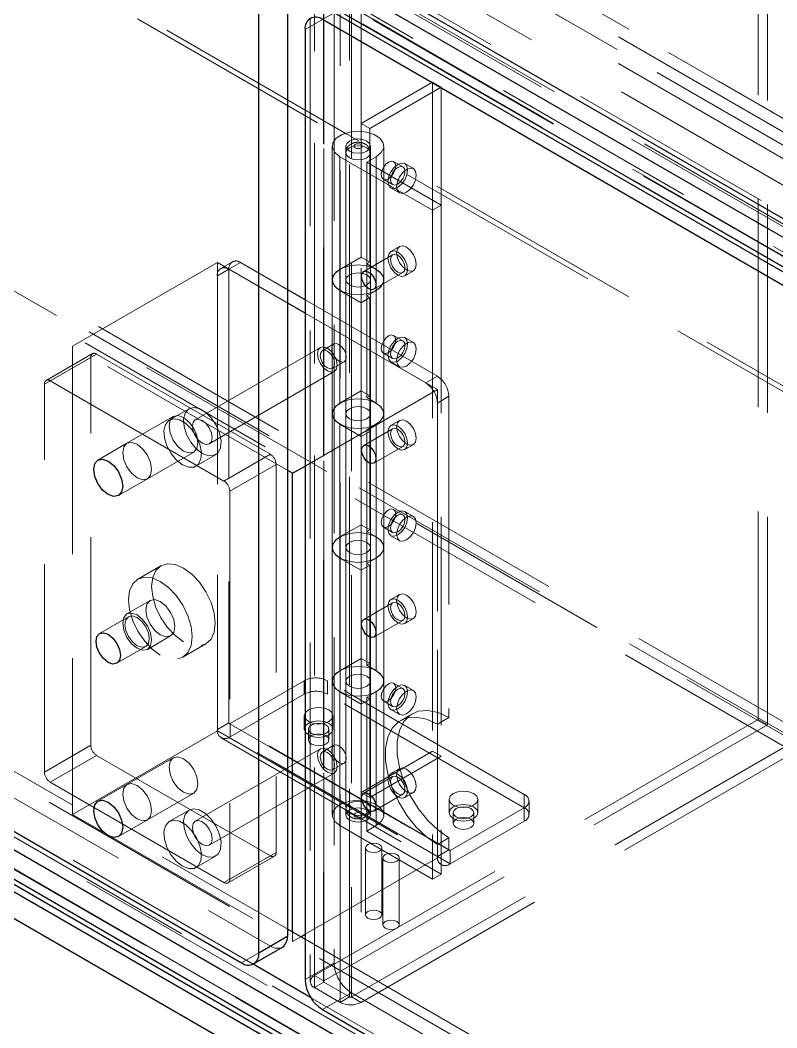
# Model space of a CAD drawing. Header units: millimetres. Extents: x 108 to 5832, y 144 to 4056.
# Drawn here: x 4820.6 to 4913, y 2611.7 to 2734.7 of the extents above; entities that cross this region are included whole.
import ezdxf

# ---------------------------------------------------------------- set-up
doc = ezdxf.new("R2010")
doc.units = ezdxf.units.MM
doc.header["$LTSCALE"] = 20
doc.linetypes.add('HIDDEN', pattern=[1.905, 1.27, -0.635])

msp = doc.modelspace()

# ---------------------------------------------------------------- linework, layer by layer
at = {"color": 1, "linetype": 'HIDDEN', "lineweight": 18}
for p, q in [((5290.9, 2505.01), (4110.04, 3186.71)), ((5289.49, 2502.56), (4108.62, 3184.26)), ((5317.77, 2489.49), (4136.91, 3171.2)), ((5316.36, 2487.05), (4135.49, 3168.75)), ((5289.49, 2473.17), (4108.62, 3154.87)), ((4109.04, 3153.95), (5289.9, 2472.25)), ((5290.9, 2472.35), (4110.04, 3154.05)), ((5344.64, 2472.35), (4180.75, 3144.25)), ((5344.64, 2469.08), (4180.75, 3140.99)), ((5281.15, 2437), (4116.97, 3109.07)), ((5279.51, 2435), (4116.05, 3106.66)), ((4065.28, 3077.35), (5219.69, 2410.92)), ((4059.48, 3074), (5213.9, 2407.57)), ((5218.42, 2401.04), (4054.96, 3072.69)), ((4054.96, 3072.69), (5218.14, 2401.2)), ((5213.75, 2407.33), (4059.34, 3073.75)), ((5218.42, 2399.73), (4054.96, 3071.39)), ((4055.08, 3072.56), (5218.1, 2401.16)), ((5214.25, 2536.05), (4302.79, 3062.23)), ((4302.93, 3062.47), (5214.4, 2536.3)), ((4302.79, 3058.63), (5214.25, 2532.46)), ((4302.83, 3058.54), (5214.3, 2532.37)), ((5214.4, 2532.38), (4302.93, 3058.55)), ((5214.4, 2531.07), (4302.23, 3057.65)), ((5280.01, 2436.35), (4308.13, 2997.4)), ((4308.13, 2997.08), (5279.51, 2436.31)), ((4910.76, 2649.35), (4910.76, 2777.05)), ((4911.9, 2648.69), (4911.9, 2776.4)), ((4856.6, 2618.08), (4856.6, 2745.79)), ((4856.11, 2744.44), (5031.53, 2643.17)), ((4857.67, 2745.05), (4857.67, 2617.34)), ((4857.73, 2617.43), (4857.73, 2745.13)), ((4857.73, 2744.97), (4857.73, 2617.26)), ((4861.09, 2744.99), (5033.62, 2645.39)), ((4860.84, 2615.47), (4860.84, 2743.17)), ((4861.12, 2743.17), (4861.12, 2615.47)), ((4859.71, 2614.81), (4859.71, 2742.52)), ((4862.26, 2742.52), (4862.26, 2700.22)), ((5033.62, 2637.22), (4861.09, 2736.83)), ((4855.43, 2733.56), (4858.97, 2735.6)), ((4858.97, 2735.6), (4858.97, 2619.65)), ((4856.07, 2734.94), (4856.07, 2617.34)), ((4856.6, 2616.61), (4856.6, 2735.25)), ((4673, 2727.83), (4853.31, 2623.73)), ((4870.99, 2727.15), (4862.26, 2722.11)), ((4870.99, 2727.15), (4872.05, 2726.54)), ((4870.99, 2711.51), (4870.99, 2727.15)), ((4872.05, 2726.54), (4863.32, 2721.49)), ((4872.05, 2712.13), (4872.05, 2726.54)), ((4862.26, 2722.11), (4863.32, 2721.49)), ((4862.26, 2722.11), (4862.26, 2705.78)), ((4678.66, 2721.29), (4851.19, 2621.69)), ((4863.32, 2721.49), (4863.32, 2705.16)), ((4849.1, 2619.47), (4673.68, 2720.74)), ((4858.75, 2719.33), (4858.75, 2703)), ((4860.4, 2719.33), (4860.4, 2703)), ((4860.4, 2718.51), (4860.4, 2638.49)), ((4863.4, 2703), (4863.4, 2719.33)), ((4863.4, 2638.49), (4863.4, 2718.51)), ((4865.05, 2703), (4865.05, 2719.33)), ((4859.68, 2701.71), (4859.68, 2718.04)), ((4859.68, 2718.04), (4870.99, 2711.51)), ((4862.96, 2717.37), (4864.13, 2718.04)), ((4862.96, 2717.37), (4872.05, 2712.13)), ((4862.96, 2701.04), (4862.96, 2717.37)), ((4864.13, 2718.04), (4864.13, 2701.71)), ((4867.37, 2716.8), (4866.24, 2717.45)), ((4868.66, 2716.58), (4867.6, 2717.19)), ((4864.99, 2715.29), (4866.12, 2714.63)), ((4865.9, 2714.24), (4866.96, 2713.63)), ((4870.99, 2711.51), (4872.05, 2712.13)), ((4870.99, 2711.51), (4870.99, 2629.86)), ((4872.05, 2712.13), (4872.05, 2630.47)), ((4866.12, 2706.06), (4862.59, 2704.02)), ((4866.96, 2707.07), (4865.9, 2706.45)), ((4827.04, 2694.91), (4844.72, 2705.12)), ((4853.31, 2700.16), (4844.72, 2705.12)), ((4844.72, 2705.12), (4844.72, 2647.96)), ((4846.55, 2705.22), (4845.13, 2704.4)), ((4847.55, 2705.12), (4846.13, 2704.3)), ((4853.31, 2701.79), (4847.55, 2705.12)), ((4862.26, 2705.78), (4859.68, 2704.29)), ((4862.26, 2705.78), (4863.32, 2705.16)), ((4863.32, 2705.16), (4862.96, 2704.96)), ((4862.96, 2704.96), (4864.13, 2704.29)), ((4844.72, 2703.48), (4846.13, 2704.3)), ((4853.31, 2700.16), (4846.13, 2704.3)), ((4846.13, 2704.3), (4846.13, 2648.94)), ((4859.68, 2704.29), (4859.68, 2687.96)), ((4863.84, 2701.86), (4867.37, 2703.9)), ((4864.13, 2687.96), (4864.13, 2704.29)), ((4867.6, 2703.51), (4868.66, 2704.12)), ((4844.72, 2703.48), (4844.72, 2648.12)), ((4858.75, 2703), (4858.75, 2686.67)), ((4860.4, 2703), (4860.4, 2686.67)), ((4863.4, 2686.67), (4863.4, 2703)), ((4865.05, 2686.67), (4865.05, 2703)), ((4862.26, 2700.22), (4859.68, 2701.71)), ((4862.96, 2701.04), (4864.13, 2701.71)), ((4871.59, 2691.24), (4855.43, 2700.57)), ((4862.26, 2700.22), (4863.32, 2700.84)), ((4862.26, 2683.89), (4862.26, 2700.22)), ((4863.32, 2700.84), (4862.96, 2701.04)), ((4862.96, 2701.04), (4862.96, 2688.63)), ((4863.32, 2684.51), (4863.32, 2700.84)), ((4871.59, 2689.61), (4855.43, 2698.93)), ((4870.18, 2690.42), (4855.43, 2698.93)), ((4867.37, 2695.57), (4866.24, 2696.22)), ((4858.94, 2695.18), (4857.53, 2694.36)), ((4868.66, 2695.35), (4867.6, 2695.96)), ((4829.48, 2694), (4823.82, 2690.74)), ((4829.98, 2693.95), (4824.32, 2690.69)), ((4853.31, 2679.75), (4827.04, 2694.91)), ((4827.04, 2694.91), (4827.04, 2637.75)), ((4829.98, 2693.95), (4851.19, 2681.71)), ((4857.3, 2694.75), (4842.03, 2685.93)), ((4864.99, 2694.06), (4866.12, 2693.4)), ((4823.61, 2690.28), (4829.27, 2693.54)), ((4829.27, 2646.19), (4829.27, 2693.54)), ((4858.78, 2692.2), (4860.19, 2693.01)), ((4865.9, 2693.01), (4866.96, 2692.4)), ((4843.73, 2682.99), (4859, 2691.81)), ((4823.61, 2642.92), (4823.61, 2690.28)), ((4824.32, 2690.69), (4845.53, 2678.44)), ((4870.18, 2690.42), (4871.59, 2691.24)), ((4855.43, 2680.28), (4871.59, 2689.61)), ((4859.68, 2687.96), (4862.26, 2689.44)), ((4862.26, 2689.44), (4863.32, 2688.83)), ((4871.59, 2632.45), (4871.59, 2689.61)), ((4862.96, 2688.63), (4863.32, 2688.83)), ((4862.96, 2688.63), (4864.13, 2687.96)), ((4873, 2688.79), (4871.59, 2687.97)), ((4871.59, 2687.97), (4871.59, 2648.78)), ((4873, 2688.79), (4873, 2649.6)), ((4841.26, 2687.28), (4838.85, 2685.89)), ((4858.75, 2686.67), (4858.75, 2670.34)), ((4860.4, 2686.67), (4860.4, 2670.34)), ((4863.4, 2670.34), (4863.4, 2686.67)), ((4865.05, 2670.34), (4865.05, 2686.67)), ((4839.33, 2686.32), (4833.68, 2683.06)), ((4859.68, 2669.05), (4859.68, 2685.38)), ((4859.68, 2685.38), (4862.26, 2683.89)), ((4862.96, 2684.71), (4864.13, 2685.38)), ((4864.13, 2685.38), (4864.13, 2669.05)), ((4866.96, 2685.84), (4865.9, 2685.22)), ((4862.26, 2683.89), (4863.32, 2684.51)), ((4866.12, 2684.83), (4862.59, 2682.79)), ((4862.96, 2684.71), (4863.32, 2684.51)), ((4862.96, 2668.38), (4862.96, 2684.71)), ((4863.32, 2684.51), (4863.32, 2672.5)), ((4833.68, 2683.06), (4830.14, 2681.01)), ((4862.26, 2683.89), (4862.26, 2673.11)), ((4862.26, 2683.89), (4862.26, 2667.56)), ((4867.6, 2682.28), (4868.66, 2682.89)), ((4836.18, 2678.72), (4841.83, 2681.99)), ((4842.1, 2680.26), (4844.51, 2681.65)), ((4845.53, 2678.44), (4851.19, 2681.71)), ((4863.84, 2680.63), (4867.37, 2682.67)), ((4851.9, 2680.48), (4846.24, 2677.22)), ((4851.9, 2680.48), (4851.9, 2633.12)), ((4832.64, 2676.68), (4836.18, 2678.72)), ((4846.24, 2677.22), (4846.24, 2629.86)), ((4867.37, 2674.34), (4866.24, 2674.99)), ((4868.66, 2674.12), (4867.6, 2674.73)), ((4862.26, 2673.11), (4859.68, 2671.62)), ((4862.26, 2673.11), (4863.32, 2672.5)), ((4859.68, 2671.62), (4859.68, 2655.29)), ((4863.32, 2672.5), (4862.96, 2672.3)), ((4862.96, 2672.3), (4864.13, 2671.62)), ((4864.13, 2655.29), (4864.13, 2671.62)), ((4864.99, 2672.83), (4866.12, 2672.17)), ((4865.9, 2671.78), (4866.96, 2671.17)), ((4858.75, 2670.34), (4858.75, 2654.01)), ((4860.4, 2670.34), (4860.4, 2654.01)), ((4863.4, 2654.01), (4863.4, 2670.34)), ((4865.05, 2654.01), (4865.05, 2670.34)), ((4837.83, 2668.1), (4835.01, 2666.46)), ((4862.26, 2667.56), (4859.68, 2669.05)), ((4862.26, 2667.56), (4863.32, 2668.17)), ((4862.96, 2668.38), (4864.13, 2669.05)), ((4863.32, 2668.17), (4862.96, 2668.38)), ((4862.96, 2668.38), (4862.96, 2655.97)), ((4863.32, 2651.84), (4863.32, 2668.17)), ((4862.26, 2651.23), (4862.26, 2667.56)), ((4866.96, 2664.61), (4865.9, 2663.99)), ((4836.5, 2663.87), (4833.68, 2662.23)), ((4866.12, 2663.6), (4862.59, 2661.56)), ((4833.88, 2661.89), (4830.34, 2659.85)), ((4863.84, 2659.4), (4867.37, 2661.44)), ((4867.6, 2661.05), (4868.66, 2661.66)), ((4836.18, 2657.9), (4839, 2659.54)), ((4832.44, 2656.21), (4835.98, 2658.25)), ((4840.5, 2656.94), (4843.33, 2658.57)), ((4859.68, 2655.29), (4862.26, 2656.78)), ((4862.26, 2656.78), (4863.32, 2656.17)), ((4862.96, 2655.97), (4863.32, 2656.17)), ((4862.96, 2655.97), (4864.13, 2655.29)), ((4846.28, 2648.86), (4855.33, 2654.08)), ((4855.33, 2654.08), (4855.33, 2652.45)), ((4882.2, 2640.2), (4858.15, 2654.08)), ((4858.15, 2652.45), (4858.15, 2654.08)), ((4858.75, 2654.01), (4858.75, 2637.68)), ((4860.4, 2654.01), (4860.4, 2637.68)), ((4863.4, 2637.68), (4863.4, 2654.01)), ((4865.05, 2637.68), (4865.05, 2654.01)), ((4867.37, 2653.11), (4866.24, 2653.76)), ((4868.66, 2652.89), (4867.6, 2653.5)), ((4846.28, 2647.22), (4855.33, 2652.45)), ((4882.2, 2638.57), (4858.15, 2652.45)), ((4859.68, 2636.39), (4859.68, 2652.72)), ((4859.68, 2652.72), (4862.26, 2651.23)), ((4864.13, 2652.72), (4862.96, 2652.05)), ((4862.96, 2652.05), (4863.32, 2651.84)), ((4862.96, 2635.72), (4862.96, 2652.05)), ((4864.13, 2652.72), (4864.13, 2636.39)), ((4862.26, 2651.23), (4863.32, 2651.84)), ((4862.26, 2651.23), (4862.26, 2640.45)), ((4862.26, 2651.23), (4862.26, 2614.81)), ((4863.32, 2651.84), (4863.32, 2639.84)), ((4864.99, 2651.6), (4866.12, 2650.94)), ((4855.34, 2649.8), (4855.34, 2648.16)), ((4858.84, 2648.16), (4858.84, 2649.8)), ((4865.9, 2650.55), (4866.96, 2649.94)), ((4868.5, 2650.04), (4867.09, 2649.22)), ((4871.59, 2648.78), (4873, 2649.6)), ((4846.13, 2648.94), (4844.72, 2648.12)), ((4873, 2633.43), (4846.13, 2648.94)), ((4846.18, 2648.85), (4873.05, 2633.34)), ((4873.15, 2633.35), (4846.28, 2648.86)), ((4846.28, 2647.22), (4846.28, 2648.86)), ((4856.6, 2618.08), (4910.76, 2649.35)), ((4857.73, 2617.43), (4911.9, 2648.69)), ((4910.76, 2649.35), (4911.9, 2648.69)), ((4827.04, 2637.75), (4844.72, 2647.96)), ((4871.59, 2632.61), (4844.72, 2648.12)), ((4844.72, 2647.96), (4871.59, 2632.45)), ((4845.18, 2647.12), (4872.05, 2631.6)), ((4873.15, 2631.71), (4846.28, 2647.22)), ((4855.84, 2648.16), (4855.84, 2646.86)), ((4858.34, 2646.86), (4858.34, 2648.16)), ((4829.27, 2646.19), (4823.61, 2642.92)), ((4858.94, 2646.19), (4857.53, 2645.37)), ((4915.29, 2646.73), (4861.12, 2615.47)), ((4916.42, 2646.08), (4862.26, 2614.81)), ((4824.32, 2641.7), (4829.98, 2644.96)), ((4851.19, 2632.71), (4829.98, 2644.96)), ((4839.33, 2644.68), (4833.68, 2641.41)), ((4857.3, 2645.76), (4842.03, 2636.94)), ((4862.26, 2640.45), (4870.99, 2645.49)), ((4863.32, 2639.84), (4872.05, 2644.88)), ((4870.99, 2645.49), (4872.05, 2644.88)), ((4858.78, 2643.2), (4860.19, 2644.02)), ((4866.96, 2643.38), (4865.9, 2642.76)), ((4843.73, 2634), (4859, 2642.81)), ((4866.12, 2642.37), (4862.59, 2640.33)), ((4845.53, 2629.45), (4824.32, 2641.7)), ((4833.68, 2641.41), (4830.14, 2639.37)), ((4836.18, 2637.08), (4841.83, 2640.35)), ((4863.32, 2639.84), (4862.26, 2640.45)), ((4863.84, 2638.17), (4867.37, 2640.21)), ((4867.6, 2639.82), (4868.66, 2640.43)), ((4882.2, 2640.2), (4882.2, 2638.57)), ((4873.02, 2639.59), (4873.02, 2637.96)), ((4873.15, 2633.35), (4882.2, 2638.57)), ((4876.52, 2637.96), (4876.52, 2639.59)), ((4882.2, 2636.94), (4882.2, 2638.57)), ((4882.78, 2637.75), (4882.78, 2639.39)), ((4827.04, 2637.75), (4853.91, 2622.24)), ((4841.26, 2638.28), (4838.85, 2636.9)), ((4873.52, 2637.96), (4873.52, 2636.65)), ((4876.02, 2636.65), (4876.02, 2637.96)), ((4832.64, 2635.04), (4836.18, 2637.08)), ((4870.99, 2629.86), (4859.68, 2636.39)), ((4862.96, 2635.72), (4864.13, 2636.39)), ((4873.15, 2631.71), (4882.2, 2636.94)), ((4872.05, 2630.47), (4862.96, 2635.72)), ((4873, 2634.9), (4871.59, 2634.08)), ((4873, 2634.9), (4873, 2633.43)), ((4862.81, 2633.67), (4862.81, 2625.51)), ((4864.81, 2625.51), (4864.81, 2633.67)), ((4871.59, 2634.08), (4871.59, 2632.61)), ((4842.1, 2631.27), (4844.51, 2632.65)), ((4851.19, 2632.71), (4845.53, 2629.45)), ((4846.03, 2629.4), (4851.69, 2632.67)), ((4846.24, 2629.86), (4851.9, 2633.12)), ((4855.43, 2623.12), (4871.59, 2632.45)), ((4864.93, 2632.45), (4864.93, 2624.28)), ((4866.93, 2624.28), (4866.93, 2632.45)), ((4871.59, 2632.61), (4873, 2633.43)), ((4873.15, 2633.35), (4873.15, 2631.71)), ((4870.99, 2629.86), (4872.05, 2630.47)), ((4853.91, 2622.24), (4853.91, 2623.39)), ((4853.91, 2622.24), (4854.9, 2622.81)), ((4855.43, 2622.51), (5035.74, 2518.42)), ((4851.19, 2621.69), (4847.65, 2619.65)), ((4858.97, 2619.65), (4855.43, 2617.61)), ((4857.73, 2617.43), (4856.6, 2618.08)), ((4857.73, 2617.26), (4856.6, 2616.61)), ((4856.6, 2616.61), (4859.71, 2614.81)), ((4857.73, 2617.26), (4860.84, 2615.47)), ((5031.53, 2514.16), (4856.11, 2615.42)), ((4857.55, 2613.94), (4861.09, 2615.98)), ((4860.84, 2615.47), (4859.71, 2614.81)), ((4861.09, 2615.98), (5033.62, 2516.38)), ((4861.12, 2615.47), (4862.26, 2614.81))]:
    msp.add_line(p, q, dxfattribs=at)
at = {"color": 7, "linetype": 'Continuous', "lineweight": 25}
for p, q in [((4053.47, 3067.51), (5217.37, 2395.61)), ((4300.95, 3061.98), (5213.12, 2535.4)), ((4300.95, 3058.39), (5213.12, 2531.81)), ((4301.33, 3057.56), (5213.5, 2530.98)), ((4300.79, 2928.86), (5217.56, 2399.62)), ((4300.13, 2928.38), (5217.37, 2398.87)), ((4857.55, 2742.95), (5030.09, 2643.35)), ((4853.31, 2622.92), (4853.31, 2738.87)), ((4849.78, 2620.88), (4849.78, 2736.83)), ((5030.09, 2635.18), (4857.55, 2734.78)), ((4855.43, 2733.56), (4855.43, 2617.61)), ((4675.12, 2719.25), (4847.65, 2619.65)), ((4855.43, 2700.57), (4853.31, 2701.79)), ((4855.43, 2698.93), (4853.31, 2700.16)), ((4853.91, 2679.4), (4855.43, 2680.28)), ((4853.91, 2679.4), (4853.31, 2679.75)), ((4853.91, 2623.39), (4853.91, 2679.4)), ((4853.31, 2623.73), (4855.43, 2622.51)), ((4849.78, 2620.88), (4853.31, 2622.92)), ((4854.9, 2622.81), (4855.43, 2623.12)), ((4849.15, 2619.5), (4852.69, 2621.54)), ((4857.55, 2613.94), (5030.09, 2514.33))]:
    msp.add_line(p, q, dxfattribs=at)
at = {"color": 8, "linetype": 'Continuous', "lineweight": 25}
for p, q in [((5212.62, 2406.67), (4300.95, 2932.97)), ((5217.01, 2400.55), (4300.95, 2929.38)), ((4856.11, 2615.42), (4849.1, 2619.47))]:
    msp.add_line(p, q, dxfattribs=at)
at = {"color": 1, "linetype": 'HIDDEN', "lineweight": 18, "flags": 128}
for points in [[(4859.68, 2718.04), (4859.06, 2718.54), (4858.77, 2719.13), (4858.83, 2719.74), (4859.24, 2720.3), (4859.94, 2720.75), (4860.86, 2721.05), (4861.9, 2721.15), (4862.94, 2721.05), (4863.87, 2720.75), (4864.57, 2720.3), (4864.97, 2719.74), (4865.03, 2719.13), (4864.74, 2718.54), (4864.13, 2718.04)], [(4860.84, 2719.94), (4860.52, 2719.66), (4860.4, 2719.33), (4860.52, 2719), (4860.84, 2718.72), (4861.33, 2718.53), (4861.9, 2718.46), (4862.48, 2718.53), (4862.96, 2718.72), (4863.29, 2719), (4863.4, 2719.33), (4863.29, 2719.66), (4862.96, 2719.94), (4862.48, 2720.13), (4861.9, 2720.2), (4861.33, 2720.13), (4860.84, 2719.94)], [(4862.26, 2719.13), (4862.09, 2719.06), (4861.9, 2719.04), (4861.71, 2719.06), (4861.55, 2719.13), (4861.44, 2719.22), (4861.4, 2719.33), (4861.44, 2719.44), (4861.55, 2719.53), (4861.71, 2719.6), (4861.9, 2719.62), (4862.09, 2719.6), (4862.26, 2719.53), (4862.36, 2719.44), (4862.4, 2719.33), (4862.36, 2719.22), (4862.26, 2719.13)], [(4862.96, 2719.13), (4863.29, 2718.85), (4863.4, 2718.51), (4863.29, 2718.18), (4862.96, 2717.9), (4862.48, 2717.71), (4861.9, 2717.65), (4861.33, 2717.71), (4860.84, 2717.9), (4860.52, 2718.18), (4860.4, 2718.51), (4860.52, 2718.85), (4860.84, 2719.13), (4861.33, 2719.31), (4861.9, 2719.38), (4862.48, 2719.31), (4862.96, 2719.13)], [(4866.5, 2716.88), (4866.43, 2717.23), (4866.24, 2717.45), (4865.95, 2717.51), (4865.61, 2717.39), (4865.28, 2717.12), (4864.99, 2716.73), (4864.8, 2716.29), (4864.73, 2715.86), (4864.8, 2715.51), (4864.99, 2715.29), (4865.28, 2715.23), (4865.61, 2715.35), (4865.95, 2715.62), (4866.24, 2716.01), (4866.43, 2716.45), (4866.5, 2716.88)], [(4865.54, 2715.02), (4865.64, 2715.61), (4865.9, 2716.21), (4866.29, 2716.73), (4866.75, 2717.1), (4867.21, 2717.26), (4867.6, 2717.19), (4867.86, 2716.89), (4867.95, 2716.41), (4867.86, 2715.83), (4867.6, 2715.23), (4867.21, 2714.7), (4866.75, 2714.33), (4866.29, 2714.17), (4865.9, 2714.24), (4865.64, 2714.54), (4865.54, 2715.02)], [(4866.75, 2716.74), (4866.41, 2716.46), (4866.12, 2716.08), (4865.93, 2715.64), (4865.86, 2715.21), (4865.93, 2714.85), (4866.12, 2714.63), (4866.41, 2714.58), (4866.75, 2714.7), (4867.08, 2714.97), (4867.37, 2715.36), (4867.56, 2715.8), (4867.63, 2716.23), (4867.56, 2716.58), (4867.37, 2716.8), (4867.08, 2716.86), (4866.75, 2716.74)], [(4866.6, 2714.41), (4866.7, 2714.99), (4866.96, 2715.6), (4867.35, 2716.12), (4867.81, 2716.49), (4868.27, 2716.65), (4868.66, 2716.58), (4868.92, 2716.28), (4869.01, 2715.8), (4868.92, 2715.21), (4868.66, 2714.61), (4868.27, 2714.09), (4867.81, 2713.72), (4867.35, 2713.56), (4866.96, 2713.63), (4866.7, 2713.93), (4866.6, 2714.41)], [(4867.95, 2704.29), (4867.86, 2704.87), (4867.6, 2705.47), (4867.21, 2706), (4866.75, 2706.37), (4866.29, 2706.53), (4865.9, 2706.45), (4865.64, 2706.15), (4865.54, 2705.67), (4865.64, 2705.09), (4865.9, 2704.49), (4866.29, 2703.96), (4866.75, 2703.59), (4867.21, 2703.43), (4867.6, 2703.51), (4867.86, 2703.81), (4867.95, 2704.29)], [(4865.86, 2705.49), (4865.93, 2705.84), (4866.12, 2706.06), (4866.41, 2706.12), (4866.75, 2706), (4867.08, 2705.73), (4867.37, 2705.34), (4867.56, 2704.9), (4867.63, 2704.47), (4867.56, 2704.12), (4867.37, 2703.9), (4867.08, 2703.84), (4866.75, 2703.96), (4866.41, 2704.23), (4866.12, 2704.62), (4865.93, 2705.06), (4865.86, 2705.49)], [(4869.01, 2704.9), (4868.92, 2705.48), (4868.66, 2706.08), (4868.27, 2706.61), (4867.81, 2706.98), (4867.35, 2707.14), (4866.96, 2707.07), (4866.7, 2706.77), (4866.6, 2706.29), (4866.7, 2705.7), (4866.96, 2705.1), (4867.35, 2704.58), (4867.81, 2704.21), (4868.27, 2704.05), (4868.66, 2704.12), (4868.92, 2704.42), (4869.01, 2704.9)], [(4864.13, 2701.71), (4864.74, 2702.21), (4865.03, 2702.8), (4864.97, 2703.4), (4864.57, 2703.97), (4863.87, 2704.42), (4862.94, 2704.72), (4861.9, 2704.82), (4860.86, 2704.72), (4859.94, 2704.42), (4859.24, 2703.97), (4858.83, 2703.4), (4858.77, 2702.8), (4859.06, 2702.21), (4859.68, 2701.71)], [(4864.13, 2704.29), (4864.74, 2703.79), (4865.03, 2703.2), (4864.97, 2702.6), (4864.57, 2702.03), (4863.87, 2701.58), (4862.94, 2701.28), (4861.9, 2701.18), (4860.86, 2701.28), (4859.94, 2701.58), (4859.24, 2702.03), (4858.83, 2702.6), (4858.77, 2703.2), (4859.06, 2703.79), (4859.68, 2704.29)], [(4860.84, 2703.61), (4861.33, 2703.8), (4861.9, 2703.87), (4862.48, 2703.8), (4862.96, 2703.61), (4863.29, 2703.33), (4863.4, 2703), (4863.29, 2702.67), (4862.96, 2702.39), (4862.48, 2702.2), (4861.9, 2702.13), (4861.33, 2702.2), (4860.84, 2702.39), (4860.52, 2702.67), (4860.4, 2703), (4860.52, 2703.33), (4860.84, 2703.61)], [(4862.96, 2703.61), (4862.48, 2703.8), (4861.9, 2703.87), (4861.33, 2703.8), (4860.84, 2703.61), (4860.52, 2703.33), (4860.4, 2703), (4860.52, 2702.67), (4860.84, 2702.39), (4861.33, 2702.2), (4861.9, 2702.13), (4862.48, 2702.2), (4862.96, 2702.39), (4863.29, 2702.67), (4863.4, 2703), (4863.29, 2703.33), (4862.96, 2703.61)], [(4866.5, 2695.65), (4866.43, 2696), (4866.24, 2696.22), (4865.95, 2696.28), (4865.61, 2696.16), (4865.28, 2695.89), (4864.99, 2695.5), (4864.8, 2695.06), (4864.73, 2694.63), (4864.8, 2694.28), (4864.99, 2694.06), (4865.28, 2694), (4865.61, 2694.12), (4865.95, 2694.39), (4866.24, 2694.78), (4866.43, 2695.22), (4866.5, 2695.65)], [(4858.69, 2694.61), (4858.75, 2694.96), (4858.94, 2695.18), (4859.23, 2695.23), (4859.57, 2695.12), (4859.91, 2694.84), (4860.19, 2694.46), (4860.39, 2694.01), (4860.45, 2693.58), (4860.39, 2693.23), (4860.19, 2693.01), (4859.91, 2692.96), (4859.57, 2693.07), (4859.23, 2693.35), (4858.94, 2693.73), (4858.75, 2694.18), (4858.69, 2694.61)], [(4865.54, 2693.79), (4865.64, 2694.38), (4865.9, 2694.98), (4866.29, 2695.5), (4866.75, 2695.87), (4867.21, 2696.03), (4867.6, 2695.96), (4867.86, 2695.66), (4867.95, 2695.18), (4867.86, 2694.6), (4867.6, 2694), (4867.21, 2693.47), (4866.75, 2693.1), (4866.29, 2692.94), (4865.9, 2693.01), (4865.64, 2693.31), (4865.54, 2693.79)], [(4866.75, 2695.51), (4866.41, 2695.23), (4866.12, 2694.85), (4865.93, 2694.41), (4865.86, 2693.98), (4865.93, 2693.62), (4866.12, 2693.4), (4866.41, 2693.35), (4866.75, 2693.47), (4867.08, 2693.74), (4867.37, 2694.13), (4867.56, 2694.57), (4867.63, 2695), (4867.56, 2695.35), (4867.37, 2695.57), (4867.08, 2695.62), (4866.75, 2695.51)], [(4866.6, 2693.18), (4866.7, 2693.76), (4866.96, 2694.37), (4867.35, 2694.89), (4867.81, 2695.26), (4868.27, 2695.42), (4868.66, 2695.35), (4868.92, 2695.05), (4869.01, 2694.57), (4868.92, 2693.98), (4868.66, 2693.38), (4868.27, 2692.86), (4867.81, 2692.49), (4867.35, 2692.33), (4866.96, 2692.4), (4866.7, 2692.7), (4866.6, 2693.18)], [(4858.15, 2691.89), (4858.61, 2691.73), (4859, 2691.81), (4859.27, 2692.11), (4859.36, 2692.58), (4859.27, 2693.17), (4859, 2693.77), (4858.61, 2694.3), (4858.15, 2694.67), (4857.69, 2694.83), (4857.3, 2694.75), (4857.04, 2694.45), (4856.95, 2693.97), (4857.04, 2693.39), (4857.3, 2692.79), (4857.69, 2692.26), (4858.15, 2691.89)], [(4859.04, 2692.77), (4858.97, 2693.2), (4858.78, 2693.64), (4858.49, 2694.03), (4858.15, 2694.3), (4857.82, 2694.42), (4857.53, 2694.36), (4857.34, 2694.14), (4857.27, 2693.79), (4857.34, 2693.36), (4857.53, 2692.92), (4857.82, 2692.53), (4858.15, 2692.26), (4858.49, 2692.14), (4858.78, 2692.2), (4858.97, 2692.42), (4859.04, 2692.77)], [(4859.68, 2685.38), (4859.06, 2685.88), (4858.77, 2686.47), (4858.83, 2687.07), (4859.24, 2687.64), (4859.94, 2688.09), (4860.86, 2688.39), (4861.9, 2688.49), (4862.94, 2688.39), (4863.87, 2688.09), (4864.57, 2687.64), (4864.97, 2687.07), (4865.03, 2686.47), (4864.74, 2685.88), (4864.13, 2685.38)], [(4859.68, 2687.96), (4859.06, 2687.46), (4858.77, 2686.87), (4858.83, 2686.26), (4859.24, 2685.7), (4859.94, 2685.25), (4860.86, 2684.95), (4861.9, 2684.85), (4862.94, 2684.95), (4863.87, 2685.25), (4864.57, 2685.7), (4864.97, 2686.26), (4865.03, 2686.87), (4864.74, 2687.46), (4864.13, 2687.96)], [(4840.58, 2682.11), (4839.91, 2682.66), (4839.33, 2683.43), (4838.95, 2684.32), (4838.82, 2685.18), (4838.95, 2685.88), (4839.33, 2686.32), (4839.91, 2686.43), (4840.58, 2686.2), (4841.26, 2685.65), (4841.83, 2684.88), (4842.22, 2683.99), (4842.35, 2683.14), (4842.22, 2682.43), (4841.83, 2681.99), (4841.26, 2681.88), (4840.58, 2682.11)], [(4842.88, 2681.81), (4843.63, 2681.52), (4844.29, 2681.55), (4844.81, 2681.9), (4845.11, 2682.52), (4845.17, 2683.36), (4844.99, 2684.31), (4844.57, 2685.28), (4843.98, 2686.16), (4843.26, 2686.86), (4842.5, 2687.3), (4841.79, 2687.43), (4841.19, 2687.24), (4840.78, 2686.74), (4840.59, 2686), (4840.65, 2685.1), (4840.96, 2684.12), (4841.47, 2683.18), (4842.14, 2682.38), (4842.88, 2681.81)], [(4860.84, 2687.28), (4860.52, 2687), (4860.4, 2686.67), (4860.52, 2686.34), (4860.84, 2686.06), (4861.33, 2685.87), (4861.9, 2685.8), (4862.48, 2685.87), (4862.96, 2686.06), (4863.29, 2686.34), (4863.4, 2686.67), (4863.29, 2687), (4862.96, 2687.28), (4862.48, 2687.47), (4861.9, 2687.54), (4861.33, 2687.47), (4860.84, 2687.28)], [(4862.96, 2687.28), (4863.29, 2687), (4863.4, 2686.67), (4863.29, 2686.34), (4862.96, 2686.06), (4862.48, 2685.87), (4861.9, 2685.8), (4861.33, 2685.87), (4860.84, 2686.06), (4860.52, 2686.34), (4860.4, 2686.67), (4860.52, 2687), (4860.84, 2687.28), (4861.33, 2687.47), (4861.9, 2687.54), (4862.48, 2687.47), (4862.96, 2687.28)], [(4840.48, 2680.42), (4841.22, 2680.13), (4841.89, 2680.16), (4842.4, 2680.51), (4842.71, 2681.14), (4842.77, 2681.97), (4842.58, 2682.92), (4842.17, 2683.9), (4841.57, 2684.78), (4840.86, 2685.47), (4840.1, 2685.91), (4839.38, 2686.04), (4838.79, 2685.85), (4838.37, 2685.35), (4838.19, 2684.62), (4838.25, 2683.71), (4838.55, 2682.73), (4839.07, 2681.79), (4839.73, 2680.99), (4840.48, 2680.42)], [(4842.88, 2683.07), (4843.34, 2682.91), (4843.73, 2682.99), (4843.99, 2683.29), (4844.08, 2683.77), (4843.99, 2684.35), (4843.73, 2684.95), (4843.34, 2685.48), (4842.88, 2685.85), (4842.42, 2686.01), (4842.03, 2685.93), (4841.77, 2685.63), (4841.68, 2685.16), (4841.77, 2684.57), (4842.03, 2683.97), (4842.42, 2683.44), (4842.88, 2683.07)], [(4867.95, 2683.06), (4867.86, 2683.64), (4867.6, 2684.24), (4867.21, 2684.77), (4866.75, 2685.14), (4866.29, 2685.3), (4865.9, 2685.22), (4865.64, 2684.92), (4865.54, 2684.44), (4865.64, 2683.86), (4865.9, 2683.26), (4866.29, 2682.73), (4866.75, 2682.36), (4867.21, 2682.2), (4867.6, 2682.28), (4867.86, 2682.58), (4867.95, 2683.06)], [(4869.01, 2683.67), (4868.92, 2684.25), (4868.66, 2684.85), (4868.27, 2685.38), (4867.81, 2685.75), (4867.35, 2685.91), (4866.96, 2685.84), (4866.7, 2685.54), (4866.6, 2685.06), (4866.7, 2684.47), (4866.96, 2683.87), (4867.35, 2683.35), (4867.81, 2682.98), (4868.27, 2682.82), (4868.66, 2682.89), (4868.92, 2683.19), (4869.01, 2683.67)], [(4865.86, 2684.26), (4865.93, 2684.61), (4866.12, 2684.83), (4866.41, 2684.89), (4866.75, 2684.77), (4867.08, 2684.5), (4867.37, 2684.11), (4867.56, 2683.67), (4867.63, 2683.24), (4867.56, 2682.89), (4867.37, 2682.67), (4867.08, 2682.61), (4866.75, 2682.73), (4866.41, 2683), (4866.12, 2683.39), (4865.93, 2683.83), (4865.86, 2684.26)], [(4834.93, 2678.85), (4834.25, 2679.39), (4833.68, 2680.17), (4833.29, 2681.05), (4833.16, 2681.91), (4833.29, 2682.61), (4833.68, 2683.06), (4834.25, 2683.17), (4834.93, 2682.93), (4835.6, 2682.39), (4836.18, 2681.61), (4836.56, 2680.73), (4836.69, 2679.87), (4836.56, 2679.17), (4836.18, 2678.72), (4835.6, 2678.61), (4834.93, 2678.85)], [(4833.16, 2681.91), (4833.29, 2682.61), (4833.68, 2683.06), (4834.25, 2683.17), (4834.93, 2682.93), (4835.6, 2682.39), (4836.18, 2681.61), (4836.56, 2680.73), (4836.69, 2679.87), (4836.56, 2679.17), (4836.18, 2678.72), (4835.6, 2678.61), (4834.93, 2678.85), (4834.25, 2679.39), (4833.68, 2680.17), (4833.29, 2681.05), (4833.16, 2681.91)], [(4866.5, 2674.42), (4866.43, 2674.77), (4866.24, 2674.99), (4865.95, 2675.05), (4865.61, 2674.93), (4865.28, 2674.66), (4864.99, 2674.27), (4864.8, 2673.83), (4864.73, 2673.4), (4864.8, 2673.05), (4864.99, 2672.83), (4865.28, 2672.77), (4865.61, 2672.89), (4865.95, 2673.16), (4866.24, 2673.55), (4866.43, 2673.99), (4866.5, 2674.42)], [(4865.54, 2672.56), (4865.64, 2673.15), (4865.9, 2673.75), (4866.29, 2674.27), (4866.75, 2674.64), (4867.21, 2674.8), (4867.6, 2674.73), (4867.86, 2674.43), (4867.95, 2673.95), (4867.86, 2673.37), (4867.6, 2672.77), (4867.21, 2672.24), (4866.75, 2671.87), (4866.29, 2671.71), (4865.9, 2671.78), (4865.64, 2672.08), (4865.54, 2672.56)], [(4866.75, 2674.28), (4866.41, 2674), (4866.12, 2673.62), (4865.93, 2673.18), (4865.86, 2672.75), (4865.93, 2672.39), (4866.12, 2672.17), (4866.41, 2672.12), (4866.75, 2672.24), (4867.08, 2672.51), (4867.37, 2672.9), (4867.56, 2673.34), (4867.63, 2673.77), (4867.56, 2674.12), (4867.37, 2674.34), (4867.08, 2674.39), (4866.75, 2674.28)], [(4866.6, 2671.95), (4866.7, 2672.53), (4866.96, 2673.14), (4867.35, 2673.66), (4867.81, 2674.03), (4868.27, 2674.19), (4868.66, 2674.12), (4868.92, 2673.82), (4869.01, 2673.34), (4868.92, 2672.75), (4868.66, 2672.15), (4868.27, 2671.63), (4867.81, 2671.26), (4867.35, 2671.1), (4866.96, 2671.17), (4866.7, 2671.47), (4866.6, 2671.95)], [(4864.13, 2669.05), (4864.74, 2669.55), (4865.03, 2670.13), (4864.97, 2670.74), (4864.57, 2671.31), (4863.87, 2671.76), (4862.94, 2672.05), (4861.9, 2672.16), (4860.86, 2672.05), (4859.94, 2671.76), (4859.24, 2671.31), (4858.83, 2670.74), (4858.77, 2670.13), (4859.06, 2669.55), (4859.68, 2669.05)], [(4864.13, 2671.62), (4864.74, 2671.13), (4865.03, 2670.54), (4864.97, 2669.93), (4864.57, 2669.37), (4863.87, 2668.92), (4862.94, 2668.62), (4861.9, 2668.52), (4860.86, 2668.62), (4859.94, 2668.92), (4859.24, 2669.37), (4858.83, 2669.93), (4858.77, 2670.54), (4859.06, 2671.13), (4859.68, 2671.62)], [(4860.84, 2670.95), (4861.33, 2671.14), (4861.9, 2671.2), (4862.48, 2671.14), (4862.96, 2670.95), (4863.29, 2670.67), (4863.4, 2670.34), (4863.29, 2670.01), (4862.96, 2669.73), (4862.48, 2669.54), (4861.9, 2669.47), (4861.33, 2669.54), (4860.84, 2669.73), (4860.52, 2670.01), (4860.4, 2670.34), (4860.52, 2670.67), (4860.84, 2670.95)], [(4862.96, 2670.95), (4862.48, 2671.14), (4861.9, 2671.2), (4861.33, 2671.14), (4860.84, 2670.95), (4860.52, 2670.67), (4860.4, 2670.34), (4860.52, 2670.01), (4860.84, 2669.73), (4861.33, 2669.54), (4861.9, 2669.47), (4862.48, 2669.54), (4862.96, 2669.73), (4863.29, 2670.01), (4863.4, 2670.34), (4863.29, 2670.67), (4862.96, 2670.95)], [(4840.58, 2658.84), (4839.58, 2659.58), (4838.64, 2660.57), (4837.83, 2661.75), (4837.22, 2663.03), (4836.83, 2664.34), (4836.69, 2665.58), (4836.83, 2666.66), (4837.22, 2667.52), (4837.83, 2668.1), (4838.64, 2668.35), (4839.58, 2668.25), (4840.58, 2667.82), (4841.59, 2667.09), (4842.53, 2666.1), (4843.33, 2664.92), (4843.95, 2663.64), (4844.34, 2662.33), (4844.47, 2661.09), (4844.34, 2660), (4843.95, 2659.14), (4843.33, 2658.57), (4842.53, 2658.32), (4841.59, 2658.41), (4840.58, 2658.84)], [(4837.75, 2657.21), (4836.75, 2657.94), (4835.81, 2658.93), (4835, 2660.11), (4834.39, 2661.4), (4834, 2662.71), (4833.87, 2663.95), (4834, 2665.03), (4834.39, 2665.89), (4835, 2666.46), (4835.81, 2666.71), (4836.75, 2666.62), (4837.75, 2666.19), (4838.76, 2665.46), (4839.7, 2664.47), (4840.5, 2663.29), (4841.12, 2662), (4841.51, 2660.69), (4841.64, 2659.46), (4841.51, 2658.37), (4841.12, 2657.51), (4840.5, 2656.94), (4839.7, 2656.69), (4838.76, 2656.78), (4837.75, 2657.21)], [(4869.01, 2662.44), (4868.92, 2663.02), (4868.66, 2663.62), (4868.27, 2664.15), (4867.81, 2664.52), (4867.35, 2664.68), (4866.96, 2664.61), (4866.7, 2664.31), (4866.6, 2663.83), (4866.7, 2663.24), (4866.96, 2662.64), (4867.35, 2662.12), (4867.81, 2661.75), (4868.27, 2661.59), (4868.66, 2661.66), (4868.92, 2661.96), (4869.01, 2662.44)], [(4837.75, 2659.66), (4838.43, 2659.42), (4839, 2659.54), (4839.39, 2659.98), (4839.52, 2660.68), (4839.39, 2661.54), (4839, 2662.42), (4838.43, 2663.2), (4837.75, 2663.74), (4837.08, 2663.98), (4836.5, 2663.87), (4836.12, 2663.43), (4835.99, 2662.72), (4836.12, 2661.86), (4836.5, 2660.98), (4837.08, 2660.21), (4837.75, 2659.66)], [(4867.95, 2661.83), (4867.86, 2662.41), (4867.6, 2663.01), (4867.21, 2663.54), (4866.75, 2663.91), (4866.29, 2664.07), (4865.9, 2663.99), (4865.64, 2663.69), (4865.54, 2663.21), (4865.64, 2662.63), (4865.9, 2662.03), (4866.29, 2661.5), (4866.75, 2661.13), (4867.21, 2660.97), (4867.6, 2661.05), (4867.86, 2661.35), (4867.95, 2661.83)], [(4865.86, 2663.03), (4865.93, 2663.38), (4866.12, 2663.6), (4866.41, 2663.66), (4866.75, 2663.54), (4867.08, 2663.27), (4867.37, 2662.88), (4867.56, 2662.44), (4867.63, 2662.01), (4867.56, 2661.66), (4867.37, 2661.44), (4867.08, 2661.38), (4866.75, 2661.5), (4866.41, 2661.77), (4866.12, 2662.16), (4865.93, 2662.6), (4865.86, 2663.03)], [(4834.93, 2658.03), (4834.25, 2658.57), (4833.68, 2659.35), (4833.29, 2660.23), (4833.16, 2661.09), (4833.29, 2661.79), (4833.68, 2662.23), (4834.25, 2662.34), (4834.93, 2662.11), (4835.6, 2661.56), (4836.18, 2660.79), (4836.56, 2659.91), (4836.69, 2659.05), (4836.56, 2658.34), (4836.18, 2657.9), (4835.6, 2657.79), (4834.93, 2658.03)], [(4833.44, 2660.93), (4833.55, 2661.52), (4833.88, 2661.89), (4834.36, 2661.98), (4834.93, 2661.78), (4835.49, 2661.32), (4835.98, 2660.67), (4836.3, 2659.93), (4836.41, 2659.21), (4836.3, 2658.62), (4835.98, 2658.25), (4835.49, 2658.16), (4834.93, 2658.35), (4834.36, 2658.81), (4833.88, 2659.46), (4833.55, 2660.2), (4833.44, 2660.93)], [(4859.68, 2652.72), (4859.06, 2653.22), (4858.77, 2653.8), (4858.83, 2654.41), (4859.24, 2654.98), (4859.94, 2655.43), (4860.86, 2655.72), (4861.9, 2655.83), (4862.94, 2655.72), (4863.87, 2655.43), (4864.57, 2654.98), (4864.97, 2654.41), (4865.03, 2653.8), (4864.74, 2653.22), (4864.13, 2652.72)], [(4859.68, 2655.29), (4859.06, 2654.8), (4858.77, 2654.21), (4858.83, 2653.6), (4859.24, 2653.04), (4859.94, 2652.59), (4860.86, 2652.29), (4861.9, 2652.19), (4862.94, 2652.29), (4863.87, 2652.59), (4864.57, 2653.04), (4864.97, 2653.6), (4865.03, 2654.21), (4864.74, 2654.8), (4864.13, 2655.29)], [(4860.84, 2654.62), (4860.52, 2654.34), (4860.4, 2654.01), (4860.52, 2653.68), (4860.84, 2653.4), (4861.33, 2653.21), (4861.9, 2653.14), (4862.48, 2653.21), (4862.96, 2653.4), (4863.29, 2653.68), (4863.4, 2654.01), (4863.29, 2654.34), (4862.96, 2654.62), (4862.48, 2654.81), (4861.9, 2654.87), (4861.33, 2654.81), (4860.84, 2654.62)], [(4862.96, 2654.62), (4863.29, 2654.34), (4863.4, 2654.01), (4863.29, 2653.68), (4862.96, 2653.4), (4862.48, 2653.21), (4861.9, 2653.14), (4861.33, 2653.21), (4860.84, 2653.4), (4860.52, 2653.68), (4860.4, 2654.01), (4860.52, 2654.34), (4860.84, 2654.62), (4861.33, 2654.81), (4861.9, 2654.87), (4862.48, 2654.81), (4862.96, 2654.62)], [(4866.5, 2653.19), (4866.43, 2653.54), (4866.24, 2653.76), (4865.95, 2653.82), (4865.61, 2653.7), (4865.28, 2653.43), (4864.99, 2653.04), (4864.8, 2652.6), (4864.73, 2652.17), (4864.8, 2651.82), (4864.99, 2651.6), (4865.28, 2651.54), (4865.61, 2651.66), (4865.95, 2651.93), (4866.24, 2652.32), (4866.43, 2652.76), (4866.5, 2653.19)], [(4865.54, 2651.33), (4865.64, 2651.92), (4865.9, 2652.52), (4866.29, 2653.04), (4866.75, 2653.41), (4867.21, 2653.57), (4867.6, 2653.5), (4867.86, 2653.2), (4867.95, 2652.72), (4867.86, 2652.14), (4867.6, 2651.54), (4867.21, 2651.01), (4866.75, 2650.64), (4866.29, 2650.48), (4865.9, 2650.55), (4865.64, 2650.85), (4865.54, 2651.33)], [(4866.75, 2653.05), (4866.41, 2652.77), (4866.12, 2652.39), (4865.93, 2651.95), (4865.86, 2651.52), (4865.93, 2651.16), (4866.12, 2650.94), (4866.41, 2650.89), (4866.75, 2651.01), (4867.08, 2651.28), (4867.37, 2651.67), (4867.56, 2652.11), (4867.63, 2652.54), (4867.56, 2652.89), (4867.37, 2653.11), (4867.08, 2653.16), (4866.75, 2653.05)], [(4866.6, 2650.72), (4866.7, 2651.3), (4866.96, 2651.91), (4867.35, 2652.43), (4867.81, 2652.8), (4868.27, 2652.96), (4868.66, 2652.89), (4868.92, 2652.59), (4869.01, 2652.11), (4868.92, 2651.52), (4868.66, 2650.92), (4868.27, 2650.4), (4867.81, 2650.03), (4867.35, 2649.87), (4866.96, 2649.94), (4866.7, 2650.24), (4866.6, 2650.72)], [(4858.33, 2649.08), (4858.71, 2649.41), (4858.84, 2649.8), (4858.71, 2650.18), (4858.33, 2650.51), (4857.76, 2650.73), (4857.09, 2650.81), (4856.42, 2650.73), (4855.86, 2650.51), (4855.48, 2650.18), (4855.34, 2649.8), (4855.48, 2649.41), (4855.86, 2649.08), (4856.42, 2648.86), (4857.09, 2648.79), (4857.76, 2648.86), (4858.33, 2649.08)], [(4871.59, 2648.78), (4870.27, 2649.38), (4869, 2649.64), (4867.85, 2649.53), (4866.86, 2649.08), (4866.08, 2648.29), (4865.54, 2647.19), (4865.26, 2645.85), (4865.26, 2644.32), (4865.54, 2642.65), (4866.08, 2640.94), (4866.86, 2639.24), (4867.85, 2637.64), (4869, 2636.21), (4870.27, 2635.01), (4871.59, 2634.08)], [(4873, 2634.9), (4871.68, 2635.82), (4870.42, 2637.03), (4869.26, 2638.46), (4868.27, 2640.06), (4867.49, 2641.75), (4866.95, 2643.47), (4866.68, 2645.13), (4866.68, 2646.67), (4866.95, 2648.01), (4867.49, 2649.1), (4868.27, 2649.89), (4869.26, 2650.35), (4870.42, 2650.45), (4871.68, 2650.2), (4873, 2649.6)], [(4858.33, 2647.45), (4858.71, 2647.78), (4858.84, 2648.16), (4858.71, 2648.55), (4858.33, 2648.88), (4857.76, 2649.1), (4857.09, 2649.17), (4856.42, 2649.1), (4855.86, 2648.88), (4855.48, 2648.55), (4855.34, 2648.16), (4855.48, 2647.78), (4855.86, 2647.45), (4856.42, 2647.23), (4857.09, 2647.15), (4857.76, 2647.23), (4858.33, 2647.45)], [(4856.21, 2647.65), (4856.62, 2647.5), (4857.09, 2647.44), (4857.57, 2647.5), (4857.98, 2647.65), (4858.25, 2647.89), (4858.34, 2648.16), (4858.25, 2648.44), (4857.98, 2648.67), (4857.57, 2648.83), (4857.09, 2648.88), (4856.62, 2648.83), (4856.21, 2648.67), (4855.94, 2648.44), (4855.84, 2648.16), (4855.94, 2647.89), (4856.21, 2647.65)], [(4856.21, 2646.35), (4856.62, 2646.19), (4857.09, 2646.14), (4857.57, 2646.19), (4857.98, 2646.35), (4858.25, 2646.58), (4858.34, 2646.86), (4858.25, 2647.13), (4857.98, 2647.37), (4857.57, 2647.52), (4857.09, 2647.58), (4856.62, 2647.52), (4856.21, 2647.37), (4855.94, 2647.13), (4855.84, 2646.86), (4855.94, 2646.58), (4856.21, 2646.35)], [(4858.15, 2642.9), (4858.61, 2642.74), (4859, 2642.81), (4859.27, 2643.11), (4859.36, 2643.59), (4859.27, 2644.18), (4859, 2644.78), (4858.61, 2645.3), (4858.15, 2645.67), (4857.69, 2645.83), (4857.3, 2645.76), (4857.04, 2645.46), (4856.95, 2644.98), (4857.04, 2644.4), (4857.3, 2643.8), (4857.69, 2643.27), (4858.15, 2642.9)], [(4858.69, 2645.61), (4858.75, 2645.96), (4858.94, 2646.19), (4859.23, 2646.24), (4859.57, 2646.12), (4859.91, 2645.85), (4860.19, 2645.46), (4860.39, 2645.02), (4860.45, 2644.59), (4860.39, 2644.24), (4860.19, 2644.02), (4859.91, 2643.96), (4859.57, 2644.08), (4859.23, 2644.36), (4858.94, 2644.74), (4858.75, 2645.18), (4858.69, 2645.61)], [(4840.58, 2640.47), (4839.91, 2641.02), (4839.33, 2641.79), (4838.95, 2642.67), (4838.82, 2643.53), (4838.95, 2644.24), (4839.33, 2644.68), (4839.91, 2644.79), (4840.58, 2644.55), (4841.26, 2644.01), (4841.83, 2643.23), (4842.22, 2642.35), (4842.35, 2641.49), (4842.22, 2640.79), (4841.83, 2640.35), (4841.26, 2640.24), (4840.58, 2640.47)], [(4859.04, 2643.78), (4858.97, 2644.21), (4858.78, 2644.65), (4858.49, 2645.03), (4858.15, 2645.31), (4857.82, 2645.42), (4857.53, 2645.37), (4857.34, 2645.15), (4857.27, 2644.8), (4857.34, 2644.37), (4857.53, 2643.93), (4857.82, 2643.54), (4858.15, 2643.27), (4858.49, 2643.15), (4858.78, 2643.2), (4858.97, 2643.42), (4859.04, 2643.78)], [(4869.01, 2641.21), (4868.92, 2641.79), (4868.66, 2642.39), (4868.27, 2642.92), (4867.81, 2643.29), (4867.35, 2643.45), (4866.96, 2643.38), (4866.7, 2643.08), (4866.6, 2642.6), (4866.7, 2642.01), (4866.96, 2641.41), (4867.35, 2640.89), (4867.81, 2640.52), (4868.27, 2640.36), (4868.66, 2640.43), (4868.92, 2640.73), (4869.01, 2641.21)], [(4867.95, 2640.6), (4867.86, 2641.18), (4867.6, 2641.78), (4867.21, 2642.31), (4866.75, 2642.68), (4866.29, 2642.84), (4865.9, 2642.76), (4865.64, 2642.46), (4865.54, 2641.98), (4865.64, 2641.4), (4865.9, 2640.8), (4866.29, 2640.27), (4866.75, 2639.9), (4867.21, 2639.74), (4867.6, 2639.82), (4867.86, 2640.12), (4867.95, 2640.6)], [(4865.86, 2641.8), (4865.93, 2642.15), (4866.12, 2642.37), (4866.41, 2642.43), (4866.75, 2642.31), (4867.08, 2642.04), (4867.37, 2641.65), (4867.56, 2641.21), (4867.63, 2640.78), (4867.56, 2640.43), (4867.37, 2640.21), (4867.08, 2640.15), (4866.75, 2640.27), (4866.41, 2640.54), (4866.12, 2640.93), (4865.93, 2641.37), (4865.86, 2641.8)], [(4834.93, 2637.21), (4834.25, 2637.75), (4833.68, 2638.52), (4833.29, 2639.41), (4833.16, 2640.27), (4833.29, 2640.97), (4833.68, 2641.41), (4834.25, 2641.52), (4834.93, 2641.29), (4835.6, 2640.74), (4836.18, 2639.97), (4836.56, 2639.08), (4836.69, 2638.23), (4836.56, 2637.52), (4836.18, 2637.08), (4835.6, 2636.97), (4834.93, 2637.21)], [(4833.16, 2640.27), (4833.29, 2640.97), (4833.68, 2641.41), (4834.25, 2641.52), (4834.93, 2641.29), (4835.6, 2640.74), (4836.18, 2639.97), (4836.56, 2639.08), (4836.69, 2638.23), (4836.56, 2637.52), (4836.18, 2637.08), (4835.6, 2636.97), (4834.93, 2637.21), (4834.25, 2637.75), (4833.68, 2638.52), (4833.29, 2639.41), (4833.16, 2640.27)], [(4876.01, 2638.88), (4876.39, 2639.2), (4876.52, 2639.59), (4876.39, 2639.98), (4876.01, 2640.31), (4875.44, 2640.52), (4874.77, 2640.6), (4874.1, 2640.52), (4873.53, 2640.31), (4873.16, 2639.98), (4873.02, 2639.59), (4873.16, 2639.2), (4873.53, 2638.88), (4874.1, 2638.66), (4874.77, 2638.58), (4875.44, 2638.66), (4876.01, 2638.88)], [(4842.88, 2632.82), (4843.63, 2632.53), (4844.29, 2632.56), (4844.81, 2632.91), (4845.11, 2633.53), (4845.17, 2634.37), (4844.99, 2635.32), (4844.57, 2636.29), (4843.98, 2637.17), (4843.26, 2637.87), (4842.5, 2638.31), (4841.79, 2638.43), (4841.19, 2638.24), (4840.78, 2637.75), (4840.59, 2637.01), (4840.65, 2636.1), (4840.96, 2635.13), (4841.47, 2634.19), (4842.14, 2633.39), (4842.88, 2632.82)], [(4864.13, 2636.39), (4864.74, 2636.89), (4865.03, 2637.47), (4864.97, 2638.08), (4864.57, 2638.64), (4863.87, 2639.1), (4862.94, 2639.39), (4861.9, 2639.5), (4860.86, 2639.39), (4859.94, 2639.1), (4859.24, 2638.64), (4858.83, 2638.08), (4858.77, 2637.47), (4859.06, 2636.89), (4859.68, 2636.39)], [(4862.96, 2639.11), (4862.48, 2639.29), (4861.9, 2639.36), (4861.33, 2639.29), (4860.84, 2639.11), (4860.52, 2638.82), (4860.4, 2638.49), (4860.52, 2638.16), (4860.84, 2637.88), (4861.33, 2637.69), (4861.9, 2637.63), (4862.48, 2637.69), (4862.96, 2637.88), (4863.29, 2638.16), (4863.4, 2638.49), (4863.29, 2638.82), (4862.96, 2639.11)], [(4860.84, 2638.29), (4861.33, 2638.48), (4861.9, 2638.54), (4862.48, 2638.48), (4862.96, 2638.29), (4863.29, 2638.01), (4863.4, 2637.68), (4863.29, 2637.35), (4862.96, 2637.06), (4862.48, 2636.88), (4861.9, 2636.81), (4861.33, 2636.88), (4860.84, 2637.06), (4860.52, 2637.35), (4860.4, 2637.68), (4860.52, 2638.01), (4860.84, 2638.29)], [(4876.01, 2637.24), (4876.39, 2637.57), (4876.52, 2637.96), (4876.39, 2638.34), (4876.01, 2638.67), (4875.44, 2638.89), (4874.77, 2638.97), (4874.1, 2638.89), (4873.53, 2638.67), (4873.16, 2638.34), (4873.02, 2637.96), (4873.16, 2637.57), (4873.53, 2637.24), (4874.1, 2637.02), (4874.77, 2636.95), (4875.44, 2637.02), (4876.01, 2637.24)], [(4873.89, 2637.45), (4874.29, 2637.29), (4874.77, 2637.24), (4875.25, 2637.29), (4875.66, 2637.45), (4875.93, 2637.68), (4876.02, 2637.96), (4875.93, 2638.23), (4875.66, 2638.47), (4875.25, 2638.62), (4874.77, 2638.68), (4874.29, 2638.62), (4873.89, 2638.47), (4873.62, 2638.23), (4873.52, 2637.96), (4873.62, 2637.68), (4873.89, 2637.45)], [(4862.26, 2637.47), (4862.36, 2637.57), (4862.4, 2637.68), (4862.36, 2637.79), (4862.26, 2637.88), (4862.09, 2637.94), (4861.9, 2637.97), (4861.71, 2637.94), (4861.55, 2637.88), (4861.44, 2637.79), (4861.4, 2637.68), (4861.44, 2637.57), (4861.55, 2637.47), (4861.71, 2637.41), (4861.9, 2637.39), (4862.09, 2637.41), (4862.26, 2637.47)], [(4873.89, 2636.14), (4874.29, 2635.99), (4874.77, 2635.93), (4875.25, 2635.99), (4875.66, 2636.14), (4875.93, 2636.38), (4876.02, 2636.65), (4875.93, 2636.93), (4875.66, 2637.16), (4875.25, 2637.32), (4874.77, 2637.37), (4874.29, 2637.32), (4873.89, 2637.16), (4873.62, 2636.93), (4873.52, 2636.65), (4873.62, 2636.38), (4873.89, 2636.14)], [(4840.48, 2631.43), (4841.22, 2631.14), (4841.89, 2631.17), (4842.4, 2631.52), (4842.71, 2632.14), (4842.77, 2632.98), (4842.58, 2633.93), (4842.17, 2634.9), (4841.57, 2635.78), (4840.86, 2636.48), (4840.1, 2636.92), (4839.38, 2637.05), (4838.79, 2636.85), (4838.37, 2636.36), (4838.19, 2635.62), (4838.25, 2634.72), (4838.55, 2633.74), (4839.07, 2632.8), (4839.73, 2632), (4840.48, 2631.43)], [(4842.88, 2634.08), (4843.34, 2633.92), (4843.73, 2634), (4843.99, 2634.3), (4844.08, 2634.78), (4843.99, 2635.36), (4843.73, 2635.96), (4843.34, 2636.49), (4842.88, 2636.86), (4842.42, 2637.02), (4842.03, 2636.94), (4841.77, 2636.64), (4841.68, 2636.16), (4841.77, 2635.58), (4842.03, 2634.98), (4842.42, 2634.45), (4842.88, 2634.08)], [(4863.1, 2633.26), (4862.89, 2633.45), (4862.81, 2633.67), (4862.89, 2633.89), (4863.1, 2634.08), (4863.43, 2634.21), (4863.81, 2634.25), (4864.19, 2634.21), (4864.52, 2634.08), (4864.74, 2633.89), (4864.81, 2633.67), (4864.74, 2633.45), (4864.52, 2633.26), (4864.19, 2633.14), (4863.81, 2633.1), (4863.43, 2633.14), (4863.1, 2633.26)], [(4865.23, 2632.04), (4865.01, 2632.23), (4864.93, 2632.45), (4865.01, 2632.67), (4865.23, 2632.86), (4865.55, 2632.98), (4865.93, 2633.03), (4866.32, 2632.98), (4866.64, 2632.86), (4866.86, 2632.67), (4866.93, 2632.45), (4866.86, 2632.23), (4866.64, 2632.04), (4866.32, 2631.91), (4865.93, 2631.87), (4865.55, 2631.91), (4865.23, 2632.04)], [(4864.52, 2625.92), (4864.74, 2625.73), (4864.81, 2625.51), (4864.74, 2625.29), (4864.52, 2625.1), (4864.19, 2624.97), (4863.81, 2624.93), (4863.43, 2624.97), (4863.1, 2625.1), (4862.89, 2625.29), (4862.81, 2625.51), (4862.89, 2625.73), (4863.1, 2625.92), (4863.43, 2626.04), (4863.81, 2626.08), (4864.19, 2626.04), (4864.52, 2625.92)], [(4866.64, 2624.69), (4866.86, 2624.5), (4866.93, 2624.28), (4866.86, 2624.06), (4866.64, 2623.87), (4866.32, 2623.75), (4865.93, 2623.71), (4865.55, 2623.75), (4865.23, 2623.87), (4865.01, 2624.06), (4864.93, 2624.28), (4865.01, 2624.5), (4865.23, 2624.69), (4865.55, 2624.82), (4865.93, 2624.86), (4866.32, 2624.82), (4866.64, 2624.69)]]:
    msp.add_lwpolyline(points, dxfattribs=at)
at = {"color": 7, "linetype": 'Continuous', "lineweight": 25, "flags": 128}
for points in [[(4862.33, 2703.45), (4862.39, 2703.8), (4862.59, 2704.02), (4862.87, 2704.08), (4863.21, 2703.96), (4863.55, 2703.69), (4863.84, 2703.3), (4864.03, 2702.86), (4864.09, 2702.43), (4864.03, 2702.08), (4863.84, 2701.86), (4863.55, 2701.8), (4863.21, 2701.92), (4862.87, 2702.19), (4862.59, 2702.58), (4862.39, 2703.02), (4862.33, 2703.45)], [(4862.33, 2682.22), (4862.39, 2682.57), (4862.59, 2682.79), (4862.87, 2682.85), (4863.21, 2682.73), (4863.55, 2682.46), (4863.84, 2682.07), (4864.03, 2681.63), (4864.09, 2681.2), (4864.03, 2680.85), (4863.84, 2680.63), (4863.55, 2680.57), (4863.21, 2680.69), (4862.87, 2680.96), (4862.59, 2681.35), (4862.39, 2681.79), (4862.33, 2682.22)], [(4829.62, 2679.87), (4829.76, 2680.57), (4830.14, 2681.01), (4830.71, 2681.13), (4831.39, 2680.89), (4832.07, 2680.34), (4832.64, 2679.57), (4833.02, 2678.69), (4833.16, 2677.83), (4833.02, 2677.13), (4832.64, 2676.68), (4832.07, 2676.57), (4831.39, 2676.81), (4830.71, 2677.35), (4830.14, 2678.13), (4829.76, 2679.01), (4829.62, 2679.87)], [(4862.33, 2660.99), (4862.39, 2661.34), (4862.59, 2661.56), (4862.87, 2661.62), (4863.21, 2661.5), (4863.55, 2661.23), (4863.84, 2660.84), (4864.03, 2660.4), (4864.09, 2659.97), (4864.03, 2659.62), (4863.84, 2659.4), (4863.55, 2659.34), (4863.21, 2659.46), (4862.87, 2659.73), (4862.59, 2660.12), (4862.39, 2660.56), (4862.33, 2660.99)], [(4829.91, 2658.88), (4830.02, 2659.48), (4830.34, 2659.85), (4830.82, 2659.94), (4831.39, 2659.74), (4831.96, 2659.28), (4832.44, 2658.63), (4832.76, 2657.89), (4832.88, 2657.17), (4832.76, 2656.58), (4832.44, 2656.21), (4831.96, 2656.11), (4831.39, 2656.31), (4830.82, 2656.77), (4830.34, 2657.42), (4830.02, 2658.16), (4829.91, 2658.88)], [(4862.33, 2639.76), (4862.39, 2640.11), (4862.59, 2640.33), (4862.87, 2640.39), (4863.21, 2640.27), (4863.55, 2640), (4863.84, 2639.61), (4864.03, 2639.17), (4864.09, 2638.74), (4864.03, 2638.39), (4863.84, 2638.17), (4863.55, 2638.11), (4863.21, 2638.23), (4862.87, 2638.5), (4862.59, 2638.89), (4862.39, 2639.33), (4862.33, 2639.76)], [(4829.62, 2638.23), (4829.76, 2638.93), (4830.14, 2639.37), (4830.71, 2639.48), (4831.39, 2639.25), (4832.07, 2638.7), (4832.64, 2637.93), (4833.02, 2637.04), (4833.16, 2636.18), (4833.02, 2635.48), (4832.64, 2635.04), (4832.07, 2634.93), (4831.39, 2635.16), (4830.71, 2635.71), (4830.14, 2636.48), (4829.76, 2637.37), (4829.62, 2638.23)]]:
    msp.add_lwpolyline(points, dxfattribs=at)
at = {"color": 7, "linetype": 'Continuous', "lineweight": 25}
for centre, radius, start, end in [((4856.73, 2733.77), 1.31, 50.7935, 189.2153), ((4851.43, 2622.94), 1.88, 312.0033, 359.3118), ((4848.48, 2620.67), 1.31, 230.7984, 9.2123), ((4860.04, 2617.82), 4.61, 182.6049, 237.3951)]:
    msp.add_arc(centre, radius, start, end, dxfattribs=at)
at = {"color": 1, "linetype": 'HIDDEN', "lineweight": 18}
for centre, radius, start, end in [((4847, 2704.44), 0.873, 50.7956, 189.2151), ((4845.58, 2703.62), 0.873, 50.7956, 189.2151), ((4829.7, 2693.61), 0.437, 50.7987, 189.2061), ((4824.04, 2690.35), 0.437, 50.7987, 189.2061), ((4868.52, 2687.83), 3.07, 2.6049, 57.3951), ((4869.93, 2688.65), 3.07, 2.6049, 57.3951), ((4850.36, 2680.41), 1.54, 2.6091, 57.3928), ((4844.7, 2677.15), 1.54, 2.6091, 57.3928), ((4856.74, 2651.35), 3.07, 62.6107, 117.3898), ((4856.74, 2649.72), 3.07, 62.6107, 117.3898), ((4846.22, 2648.93), 0.0874, 170.798, 309.1765), ((4845.67, 2647.97), 0.961, 170.7853, 309.2039), ((4830.8, 2646.26), 1.54, 182.6091, 237.3928), ((4825.15, 2642.99), 1.54, 182.6091, 237.3928), ((4881.89, 2639.39), 0.873, 290.7843, 69.2142), ((4881.89, 2637.75), 0.873, 290.7843, 69.2142), ((4851.47, 2633.05), 0.437, 230.7987, 9.2061), ((4872.54, 2632.46), 0.961, 170.7853, 309.2039), ((4873.09, 2633.41), 0.0874, 170.798, 309.1765), ((4845.81, 2629.79), 0.437, 230.7987, 9.2061), ((4852.07, 2622.92), 1.51, 234.3875, 294.3008), ((4863.57, 2619.86), 4.61, 182.6049, 237.3951), ((4856.88, 2617.34), 0.786, 110.7903, 249.213), ((4857.76, 2617.34), 0.0873, 110.8229, 249.1919), ((4860.98, 2615.74), 0.307, 242.5996, 297.4152), ((4860.98, 2617.27), 2.77, 242.6092, 297.3919)]:
    msp.add_arc(centre, radius, start, end, dxfattribs=at)
for points, knots in [([(4863.39, 2718.52), (4863.39, 2718.55), (4863.41, 2718.73), (4863.3, 2719.04), (4863.07, 2719.37), (4862.73, 2719.62), (4862.3, 2719.78), (4861.75, 2719.83), (4861.21, 2719.7), (4860.77, 2719.42), (4860.51, 2719.05), (4860.39, 2718.72), (4860.41, 2718.55), (4860.42, 2718.51)], [0, 0, 0, 0, 0.02339, 0.122647, 0.212667, 0.303769, 0.40671, 0.528282, 0.666088, 0.776952, 0.877788, 0.976466, 1, 1, 1, 1]), ([(4860.42, 2638.49), (4860.42, 2638.37), (4860.43, 2638.11), (4860.63, 2637.76), (4860.92, 2637.48), (4861.32, 2637.28), (4861.82, 2637.18), (4862.33, 2637.22), (4862.63, 2637.36), (4862.76, 2637.42)], [0, 0, 0, 0, 0.119293, 0.251692, 0.379156, 0.517054, 0.679494, 0.865799, 1, 1, 1, 1]), ([(4862.76, 2637.42), (4862.9, 2637.53), (4863.17, 2637.73), (4863.38, 2638.13), (4863.38, 2638.38), (4863.39, 2638.49)], [0, 0, 0, 0, 0.419616, 0.7530608, 1, 1, 1, 1])]:
    msp.add_open_spline(points, degree=3, knots=knots, dxfattribs=at)

doc.saveas('drawing.dxf')
